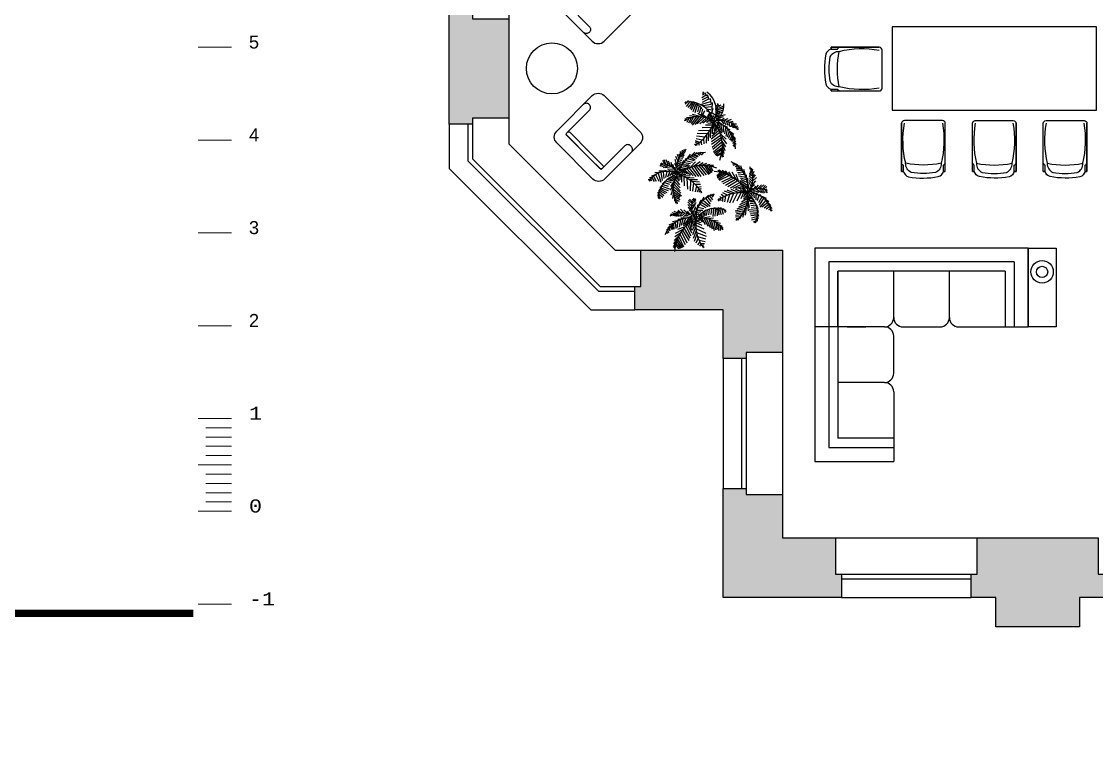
# Model space of a CAD drawing. Header units: millimetres. Extents: x 85048 to 158814, y 1395 to 38919.
# Drawn here: x 133641 to 145225, y 1519 to 9225 of the extents above; entities that cross this region are included whole.
import ezdxf

# ---------------------------------------------------------------- set-up
doc = ezdxf.new("R2010")
doc.units = ezdxf.units.MM
for name, color, linetype in [('furniture _san', 36, 'Continuous'), ('hatches', 8, 'Continuous'), ('wall', 5, 'Continuous')]:
    doc.layers.add(name, color=color, linetype=linetype)
doc.layers.add('txt', color=7, linetype='Continuous', lineweight=13)
doc.styles.get("Standard").update_dxf_attribs({"font": 'arial.ttf'})

# ---------------------------------------------------------------- blocks, each defined once
blk = doc.blocks.new('chair 075')
at = {"color": 0}
blk.add_line((215, -550), (215, -480), dxfattribs=at)
blk.add_lwpolyline([(235, -30), (235, -550), (215, -550), (215, -550, -0.268172), (160, -606, -0.092665), (-160, -605, -0.274698), (-215, -550), (-215, -550), (-235, -550), (-235, -30, -0.414214), (-205, 0), (205, 0, -0.414214), (235, -30, -7.595754)], format="xyb", dxfattribs=at)
for points in [[(215, -550), (235, -550), (235, -30)], [(-235, -550), (-215, -550), (-215, -480)]]:
    blk.add_lwpolyline(points, dxfattribs=at)
for centre, radius, start, end in [((839, -213), 1060, 170.0389, 193.5179), ((-839, -213), 1060, 346.4821, 9.9611), ((-213, -457), 22.9, 193.1664, 264.1651), ((0, 506), 986, 258.8, 281.2), ((-89, -466), 103, 177.3307, 245.8475), ((89, -466), 103, 294.1525, 2.6693), ((213, -457), 22.9, 275.8349, 346.8336), ((2, 249), 819, 260.681, 279.0877)]:
    blk.add_arc(centre, radius, start, end, dxfattribs=at)
blk = doc.blocks.new('furn1sofa corner')
at = {"linetype": 'ByBlock', "ltscale": 3000}
for p, q in [((0, 0), (0, -2300)), ((150, -150), (150, -2150)), ((250, -250), (250, -2050)), ((0, -600), (0, -2300)), ((150, -750), (150, -2150)), ((750, -850), (250, -850)), ((250, -850), (250, -2050)), ((850, -1350), (850, -950)), ((0, -1200), (0, -2300)), ((150, -1350), (150, -2150)), ((750, -1450), (250, -1450)), ((750, -1450), (250, -1450)), ((250, -1450), (250, -2050)), ((850, -1550), (850, -2150)), ((750, -2050), (250, -2050)), ((750, -2050), (250, -2050)), ((750, -2050), (250, -2050)), ((850, -2050), (250, -2050)), ((750, -2050), (250, -2050)), ((150, -2150), (850, -2150)), ((850, -2150), (850, -2300)), ((0, -2300), (850, -2300))]:
    blk.add_line(p, q, dxfattribs=at)
at = {"linetype": 'ByBlock'}
for p, q in [((0, 0), (0, -850)), ((2300, 0), (0, 0)), ((2300, 0), (2300, -850)), ((150, -150), (150, -850)), ((2150, -150), (150, -150)), ((2150, -150), (2150, -850)), ((250, -750), (250, -250)), ((250, -850), (250, -250)), ((2050, -250), (250, -250)), ((850, -750), (850, -250)), ((850, -750), (850, -250)), ((1450, -750), (1450, -250)), ((2050, -250), (2050, -850)), ((750, -850), (0, -850)), ((350, -850), (550, -850)), ((950, -850), (1350, -850)), ((1550, -850), (2300, -850)), ((2050, -850), (2050, -850))]:
    blk.add_line(p, q, dxfattribs=at)
blk.add_lwpolyline([(2300, 0), (2600, 0), (2600, -850), (2300, -850)], close=True, dxfattribs=at)
for radius in [121, 60.4]:
    blk.add_circle((2449, -257), radius, dxfattribs=at)
for centre, start, end in [((750, -750), 270, 0), ((950, -750), 180, 270), ((1350, -750), 270, 0), ((1550, -750), 180, 270)]:
    blk.add_arc(centre, 100, start, end, dxfattribs=at)
at = {"linetype": 'ByBlock', "ltscale": 3000}
for centre, start, end in [((750, -750), 270, 0), ((750, -950), 0, 90), ((750, -1350), 270, 0), ((750, -1550), 0, 90)]:
    blk.add_arc(centre, 100, start, end, dxfattribs=at)
blk = doc.blocks.new('armchair 053')
at = {"color": 0, "ltscale": 0.03}
blk.add_lwpolyline([(0, -275), (0, -275, 0.414214), (90, -365), (631, -365, 0.414214), (721, -275), (721, -275), (721, 275, 0.414214), (631, 365), (90, 365, 0.414214), (0, 275)], format="xyb", close=True, dxfattribs=at)
at = {"color": 0}
for points in [[(496, 365, -0.414214), (541, 320), (541, 311, -0.414214), (496, 266), (426, 266)], [(180, 51), (180, 248, 0.414214), (162, 266), (153, 266, 0.414214), (135, 248)], [(135, 248), (135, 96, 0.414214)], [(135, 96), (135, -257, 0.414214), (153, -275), (162, -275, 0.414214), (180, -257), (180, 51, 0.414214)], [(162, -275), (496, -275, -0.414214), (541, -320), (541, -320, -0.414214), (496, -365)]]:
    blk.add_lwpolyline(points, format="xyb", dxfattribs=at)
for points in [[(426, 266), (135, 266), (135, 96)], [(135, 96), (135, -270)]]:
    blk.add_lwpolyline(points, dxfattribs=at)

msp = doc.modelspace()

# ---------------------------------------------------------------- hatches: boundary and pattern name
at = {"layer": 'hatches', "true_color": 0x474847}
h = msp.add_hatch(color=59, dxfattribs=at)
h.paths.add_polyline_path([(152606, 16125), (150446, 16125), (150446, 14419), (149601, 14419), (149601, 14170), (149666, 14170), (149666, 13779), (150771, 13779), (150771, 13379), (151086, 13379), (151086, 15485), (152541, 15485), (152541, 15875), (152606, 15875), (152606, 16125)])
h.paths.add_polyline_path([(153671, 15485), (153671, 15875), (153606, 15875), (153606, 16125), (154636, 16125), (154636, 15875), (154571, 15875), (154571, 15485)])
h.paths.add_polyline_path([(155701, 15485), (155701, 15875), (155636, 15875), (155636, 16125), (157861, 16125), (157861, 14025), (157601, 14025), (157601, 14175), (157221, 14175), (157221, 15485)])
h.paths.add_polyline_path([(151086, 12479), (151086, 10964), (157601, 10964), (157601, 11219), (157861, 11219), (157861, 10324), (156981, 10324), (156981, 9974), (156601, 9974), (156601, 10579), (154871, 10579), (154871, 9759), (154671, 9759), (154671, 9839), (154241, 9839), (154241, 10579), (152351, 10579), (152351, 10579), (151971, 10579), (151971, 10579), (150771, 10579), (150771, 12479)])
h.paths.add_polyline_path([(151411, 7079), (151411, 7199), (151991, 7199), (151991, 7799), (152111, 7799), (152111, 7199), (154241, 7199), (154241, 8209), (154671, 8209), (154671, 8289), (154871, 8289), (154871, 7719), (156601, 7719), (156601, 8119), (156981, 8119), (156981, 7079), (156081, 7079), (156081, 3019), (155076, 3019), (155076, 3149), (154725, 3149), (154725, 3339), (154790, 3339), (154790, 3659), (155441, 3659), (155441, 5669), (153401, 5669), (153401, 5789), (153501, 5787), (153501, 5887), (153621, 5887), (153621, 5787), (155441, 5789), (155441, 7079), (153621, 7077), (153621, 6687), (153501, 6687), (153501, 7077), (151991, 7079)])
h.paths.add_polyline_path([(153675, 3019), (152630, 3019), (152630, 1519), (150855, 1519), (150855, 1769), (150920, 1769), (150920, 2159), (151991, 2159), (151991, 5669), (151411, 5669), (151411, 5789), (152501, 5789), (152501, 5669), (152371, 5669), (152371, 3659), (153960, 3659), (153960, 3339), (154025, 3339), (154025, 3149), (153675, 3149)])
h.paths.add_polyline_path([(147341, 7869), (147341, 3659), (146771, 3659), (146771, 3269), (146706, 3269), (146706, 3019), (147081, 3019), (147081, 1519), (148856, 1519), (148856, 1769), (148791, 1769), (148791, 2159), (147721, 2159), (147721, 6429), (150291, 6429), (150291, 5669), (150511, 5669), (150511, 5789), (150411, 5789), (150411, 7079), (150511, 7079), (150511, 7199), (150291, 7199), (150291, 6549), (147721, 6549), (147721, 7869)])
h.paths.add_polyline_path([(144141, 2700), (144141, 3019), (143875, 3019), (143875, 3269), (143940, 3269), (143940, 3659), (144060, 3659), (145241, 3659), (145241, 3269), (145306, 3269), (145306, 3019), (145041, 3019), (145041, 2700)])
h.paths.add_polyline_path([(142476, 3019), (141201, 3019), (141201, 4194), (141451, 4194), (141451, 4129), (141841, 4129), (141841, 3659), (142411, 3659), (142411, 3269), (142476, 3269)])
h.paths.add_polyline_path([(140316, 6759), (141841, 6759), (141841, 5659), (141451, 5659), (141451, 5594), (141201, 5594), (141201, 6119), (140251, 6119), (140251, 6369), (140316, 6369), (140316, 6759)])
h.paths.add_polyline_path([(138251, 8119), (138251, 9319), (138501, 9319), (138501, 9254), (138891, 9254), (138891, 8184), (138501, 8184), (138501, 8119)])
h.paths.add_polyline_path([(140316, 10679), (140316, 11069), (140251, 11069), (140251, 11319), (141201, 11317), (141201, 11844), (141451, 11844), (141451, 11779), (141841, 11779), (141841, 10679)])
h.paths.add_polyline_path([(141841, 13309), (141451, 13309), (141451, 13244), (141201, 13244), (141201, 14419), (142491, 14419), (142491, 14169), (142426, 14169), (142426, 13779), (141841, 13779)])
h.paths.add_polyline_path([(143890, 14419), (145291, 14419), (145291, 14169), (145226, 14169), (145226, 13779), (143955, 13779), (143955, 14169), (143890, 14169)])
h.paths.add_polyline_path([(146691, 14419), (148601, 14419), (148601, 14170), (148536, 14170), (148536, 13779), (147981, 13779), (147981, 10589), (147722, 10589), (147722, 9569), (147342, 9569), (147342, 10679), (146669, 10679), (146669, 10779), (147342, 10779), (147341, 13779), (146756, 13779), (146756, 14169), (146691, 14169), (146691, 14419)])
h.paths.add_polyline_path([(149036, 16125), (148516, 16125), (148516, 15745), (149036, 15745)])
h.paths.add_polyline_path([(145406, 16125), (144886, 16125), (144886, 15745), (145406, 15745)])
edge = h.paths.add_edge_path()
edge.add_line((144886, 16125), (150446, 16125))

# ---------------------------------------------------------------- linework, layer by layer
at = {"layer": 'furniture _san', "color": 252, "ltscale": 100, "true_color": 0x8c8c8c}
for p, q in [((140994, 8452, 3), (140989, 8468, 3)), ((141024, 8422, 3), (141008, 8456, 3)), ((140800, 8358, 3), (140788, 8348, 3)), ((140813, 8355, 3), (140791, 8335, 3)), ((140802, 8359, 3), (140799, 8364, 3)), ((140837, 8352, 3), (140804, 8309, 3)), ((140825, 8357, 3), (140813, 8364, 3)), ((140853, 8352, 3), (140820, 8369, 3)), ((140860, 8346, 3), (140822, 8299, 3)), ((140876, 8343, 3), (140842, 8285, 3)), ((140871, 8346, 3), (140849, 8368, 3)), ((140896, 8337, 3), (140874, 8359, 3)), ((140936, 8318, 3), (140907, 8342, 3)), ((141062, 8361, 3), (140968, 8332, 3)), ((141017, 8430, 3), (140973, 8404, 3)), ((140989, 8455, 3), (140976, 8451, 3)), ((141032, 8410, 3), (140976, 8382, 3)), ((141048, 8390, 3), (140976, 8353, 3)), ((140999, 8444, 3), (140980, 8432, 3)), ((141051, 8382, 3), (141033, 8434, 3)), ((141071, 8341, 3), (141065, 8397, 3)), ((141083, 8285, 3), (141085, 8354, 3)), ((141161, 8305, 3), (141139, 8343, 3)), ((140890, 8337, 3), (140856, 8268, 3)), ((140906, 8335, 3), (140876, 8253, 3)), ((140922, 8322, 3), (140896, 8240, 3)), ((140941, 8310, 3), (140924, 8252, 3)), ((141000, 8190, 3), (140929, 8233, 3)), ((140962, 8294, 3), (140944, 8238, 3)), ((140977, 8284, 3), (140946, 8320, 3)), ((140980, 8280, 3), (140963, 8222, 3)), ((141049, 8174, 3), (140966, 8230, 3)), ((140999, 8263, 3), (140979, 8217, 3)), ((141072, 8331, 3), (140985, 8318, 3)), ((141077, 8307, 3), (141005, 8300, 3)), ((141082, 8270, 3), (141017, 8281, 3)), ((141081, 8234, 3), (141021, 8262, 3)), ((141057, 8246, 3), (141035, 8208, 3)), ((141067, 8231, 3), (141051, 8197, 3)), ((141079, 8246, 3), (141094, 8290, 3)), ((141121, 8211, 3), (141082, 8238, 3)), ((141148, 8244, 3), (141121, 8307, 3)), ((141132, 8218, 3), (141121, 8286, 3)), ((141142, 8251, 3), (141121, 8191, 3)), ((141156, 8266, 3), (141132, 8323, 3)), ((141139, 8229, 3), (141194, 8250, 3)), ((141157, 8261, 3), (141153, 8188, 3)), ((141155, 8255, 3), (141205, 8274, 3)), ((141161, 8280, 3), (141205, 8296, 3)), ((141176, 8324, 3), (141163, 8315, 3)), ((141163, 8294, 3), (141200, 8312, 3)), ((140811, 8174, 3), (140789, 8174, 3)), ((140804, 8167, 3), (140797, 8152, 3)), ((140872, 8190, 3), (140808, 8187, 3)), ((140832, 8179, 3), (140810, 8137, 3)), ((140857, 8187, 3), (140827, 8128, 3)), ((140913, 8197, 3), (140838, 8208, 3)), ((140879, 8190, 3), (140846, 8132, 3)), ((140909, 8195, 3), (140858, 8123, 3)), ((140940, 8198, 3), (140866, 8109, 3)), ((140953, 8200, 3), (140872, 8224, 3)), ((140963, 8193, 3), (140895, 8115, 3)), ((140993, 8189, 3), (140921, 8123, 3)), ((141018, 8184, 3), (140951, 8123, 3)), ((141045, 8176, 3), (140984, 8130, 3)), ((141083, 8109, 3), (141012, 8109, 3)), ((141066, 8169, 3), (141023, 8137, 3)), ((141075, 8164, 3), (141028, 8210, 3)), ((141089, 8125, 3), (141037, 8130, 3)), ((141079, 8157, 3), (141053, 8147, 3)), ((141073, 8213, 3), (141062, 8187, 3)), ((141094, 8139, 3), (141067, 8139, 3)), ((141083, 8194, 3), (141073, 8175, 3)), ((141114, 8184, 3), (141089, 8213, 3)), ((141091, 8122, 3), (141101, 8065, 3)), ((141094, 8139, 3), (141111, 8095, 3)), ((141109, 8171, 3), (141099, 8181, 3)), ((141140, 8216, 3), (141125, 8163, 3)), ((141133, 8171, 3), (141174, 8176, 3)), ((141135, 8138, 3), (141147, 8099, 3)), ((141143, 8156, 3), (141171, 8134, 3)), ((141145, 8136, 3), (141189, 8124, 3)), ((141151, 8131, 3), (141168, 8055, 3)), ((141158, 8188, 3), (141204, 8202, 3)), ((141168, 8160, 3), (141214, 8183, 3)), ((141173, 8208, 3), (141226, 8223, 3)), ((141173, 8122, 3), (141188, 8040, 3)), ((141180, 8159, 3), (141210, 8121, 3)), ((141190, 8114, 3), (141249, 8086, 3)), ((141198, 8160, 3), (141257, 8179, 3)), ((141210, 8155, 3), (141230, 8110, 3)), ((141233, 8153, 3), (141252, 8107, 3)), ((141243, 8150, 3), (141292, 8172, 3)), ((141262, 8142, 3), (141270, 8095, 3)), ((141269, 8140, 3), (141311, 8152, 3)), ((141290, 8123, 3), (141283, 8089, 3)), ((141289, 8129, 3), (141314, 8137, 3)), ((141306, 8116, 3), (141295, 8090, 3)), ((141297, 8121, 3), (141344, 8122, 3)), ((141032, 8014, 3), (140920, 8018, 3)), ((141057, 8051, 3), (140937, 8046, 3)), ((141072, 8084, 3), (140975, 8081, 3)), ((141023, 7999, 3), (141018, 7914, 3)), ((141042, 8029, 3), (141041, 7938, 3)), ((141066, 8068, 3), (141062, 7973, 3)), ((141166, 8028, 3), (141072, 7956, 3)), ((141172, 7997, 3), (141075, 7928, 3)), ((141158, 8053, 3), (141081, 7986, 3)), ((141082, 8102, 3), (141084, 8015, 3)), ((141144, 8074, 3), (141092, 8014, 3)), ((141135, 8093, 3), (141102, 8046, 3)), ((141125, 8108, 3), (141112, 8078, 3)), ((141133, 8100, 3), (141156, 8081, 3)), ((141151, 8063, 3), (141192, 8021, 3)), ((141177, 8011, 3), (141233, 7958, 3)), ((141202, 8103, 3), (141200, 8031, 3)), ((141227, 8082, 3), (141215, 8015, 3)), ((141246, 8065, 3), (141229, 7990, 3)), ((141236, 8076, 3), (141274, 8060, 3)), ((141268, 8040, 3), (141246, 7977, 3)), ((141285, 8017, 3), (141254, 7963, 3)), ((141263, 8052, 3), (141316, 8012, 3)), ((141297, 7999, 3), (141271, 7946, 3)), ((141292, 8011, 3), (141336, 7965, 3)), ((141320, 8104, 3), (141301, 8081, 3)), ((141334, 8098, 3), (141316, 8080, 3)), ((141321, 8105, 3), (141359, 8098, 3)), ((141342, 8086, 3), (141332, 8076, 3)), ((141344, 8083, 3), (141367, 8081, 3)), ((141350, 8079, 3), (141349, 8063, 3)), ((141356, 8070, 3), (141365, 8072, 3)), ((140903, 7896, 3), (140897, 7906, 3)), ((140947, 7922, 3), (140905, 7940, 3)), ((140922, 7910, 3), (140905, 7923, 3)), ((140974, 7948, 3), (140910, 7962, 3)), ((140913, 7902, 3), (140916, 7889, 3)), ((141006, 7979, 3), (140915, 7991, 3)), ((140937, 7916, 3), (140944, 7892, 3)), ((140960, 7935, 3), (140968, 7897, 3)), ((140991, 7964, 3), (140993, 7905, 3)), ((141182, 7974, 3), (141076, 7901, 3)), ((141185, 7952, 3), (141084, 7867, 3)), ((141189, 7925, 3), (141092, 7845, 3)), ((141193, 7898, 3), (141097, 7817, 3)), ((141182, 7982, 3), (141238, 7908, 3)), ((141188, 7935, 3), (141227, 7875, 3)), ((141192, 7878, 3), (141209, 7801, 3)), ((141193, 7902, 3), (141219, 7836, 3)), ((141307, 7984, 3), (141285, 7938, 3)), ((141312, 7968, 3), (141295, 7930, 3)), ((141324, 7936, 3), (141304, 7912, 3)), ((141330, 7914, 3), (141307, 7886, 3)), ((141313, 7967, 3), (141332, 7945, 3)), ((141334, 7891, 3), (141317, 7876, 3)), ((141321, 7945, 3), (141335, 7924, 3)), ((141331, 7917, 3), (141337, 7904, 3)), ((140712, 7723, 3), (140691, 7772, 3)), ((140723, 7749, 3), (140711, 7791, 3)), ((140733, 7769, 3), (140726, 7795, 3)), ((140739, 7770, 3), (140774, 7763, 3)), ((140741, 7777, 3), (140741, 7824, 3)), ((140746, 7786, 3), (140772, 7775, 3)), ((140757, 7801, 3), (140765, 7839, 3)), ((140759, 7800, 3), (140781, 7781, 3)), ((140764, 7814, 3), (140782, 7796, 3)), ((140776, 7822, 3), (140787, 7812, 3)), ((140779, 7824, 3), (140781, 7847, 3)), ((140784, 7830, 3), (140800, 7829, 3)), ((140793, 7836, 3), (140791, 7845, 3)), ((140810, 7743, 3), (140851, 7796, 3)), ((140845, 7765, 3), (140899, 7735, 3)), ((140851, 7772, 3), (140898, 7816, 3)), ((140863, 7777, 3), (140916, 7751, 3)), ((140878, 7787, 3), (140925, 7765, 3)), ((140894, 7792, 3), (140933, 7775, 3)), ((140896, 7793, 3), (140917, 7812, 3)), ((140918, 7801, 3), (140939, 7815, 3)), ((140927, 7804, 3), (140950, 7784, 3)), ((140946, 7811, 3), (140959, 7817, 3)), ((140948, 7810, 3), (140976, 7787, 3)), ((140971, 7814, 3), (140987, 7797, 3)), ((141190, 7864, 3), (141105, 7804, 3)), ((141192, 7844, 3), (141115, 7789, 3)), ((141187, 7814, 3), (141123, 7782, 3)), ((141184, 7798, 3), (141134, 7774, 3)), ((141185, 7796, 3), (141191, 7762, 3)), ((141191, 7828, 3), (141200, 7768, 3)), ((140557, 7688, 3), (140520, 7667, 3)), ((140539, 7703, 3), (140547, 7690, 3)), ((140597, 7683, 3), (140539, 7660, 3)), ((140569, 7690, 3), (140551, 7728, 3)), ((140619, 7676, 3), (140555, 7648, 3)), ((140583, 7688, 3), (140567, 7733, 3)), ((140644, 7659, 3), (140577, 7648, 3)), ((140608, 7683, 3), (140588, 7733, 3)), ((140633, 7666, 3), (140613, 7721, 3)), ((140655, 7653, 3), (140640, 7706, 3)), ((140675, 7638, 3), (140661, 7684, 3)), ((140703, 7648, 3), (140680, 7694, 3)), ((140703, 7678, 3), (140684, 7737, 3)), ((140691, 7613, 3), (140686, 7654, 3)), ((140704, 7660, 3), (140742, 7690, 3)), ((140706, 7623, 3), (140729, 7651, 3)), ((140708, 7690, 3), (140752, 7710, 3)), ((140710, 7713, 3), (140756, 7732, 3)), ((140721, 7742, 3), (140767, 7750, 3)), ((140726, 7625, 3), (140739, 7669, 3)), ((140731, 7631, 3), (140808, 7648, 3)), ((140740, 7653, 3), (140822, 7668, 3)), ((140749, 7670, 3), (140777, 7729, 3)), ((140760, 7682, 3), (140832, 7680, 3)), ((140780, 7707, 3), (140848, 7696, 3)), ((140787, 7716, 3), (140803, 7754, 3)), ((140798, 7726, 3), (140873, 7709, 3)), ((140799, 7631, 3), (140841, 7672, 3)), ((140822, 7748, 3), (140886, 7726, 3)), ((140835, 7646, 3), (140906, 7553, 3)), ((140851, 7657, 3), (140904, 7713, 3)), ((140865, 7652, 3), (140935, 7555, 3)), ((140880, 7662, 3), (140955, 7718, 3)), ((140889, 7662, 3), (140962, 7556, 3)), ((140910, 7665, 3), (140995, 7564, 3)), ((140927, 7668, 3), (140988, 7707, 3)), ((140938, 7669, 3), (141017, 7573, 3)), ((140961, 7673, 3), (141027, 7699, 3)), ((140965, 7673, 3), (141046, 7578, 3)), ((140985, 7672, 3), (141061, 7689, 3)), ((140999, 7670, 3), (141058, 7585, 3)), ((141019, 7672, 3), (141073, 7595, 3)), ((141034, 7671, 3), (141095, 7680, 3)), ((141048, 7667, 3), (141081, 7603, 3)), ((141065, 7664, 3), (141089, 7614, 3)), ((141066, 7665, 3), (141101, 7671, 3)), ((141323, 7696, 3), (141302, 7687, 3)), ((141342, 7683, 3), (141307, 7673, 3)), ((141360, 7669, 3), (141330, 7660, 3)), ((141345, 7683, 3), (141335, 7694, 3)), ((141367, 7663, 3), (141353, 7684, 3)), ((141383, 7645, 3), (141371, 7672, 3)), ((141415, 7609, 3), (141391, 7668, 3)), ((141495, 7643, 3), (141500, 7651, 3)), ((141502, 7627, 3), (141510, 7649, 3)), ((140440, 7552, 3), (140406, 7535, 3)), ((140481, 7578, 3), (140428, 7560, 3)), ((140433, 7544, 3), (140459, 7501, 3)), ((140452, 7560, 3), (140480, 7504, 3)), ((140521, 7599, 3), (140465, 7593, 3)), ((140472, 7575, 3), (140510, 7504, 3)), ((140502, 7589, 3), (140531, 7495, 3)), ((140577, 7611, 3), (140508, 7612, 3)), ((140531, 7600, 3), (140545, 7513, 3)), ((140556, 7605, 3), (140562, 7532, 3)), ((140617, 7606, 3), (140573, 7621, 3)), ((140593, 7610, 3), (140582, 7545, 3)), ((140601, 7637, 3), (140675, 7633, 3)), ((140628, 7608, 3), (140601, 7549, 3)), ((140611, 7622, 3), (140672, 7601, 3)), ((140617, 7537, 3), (140654, 7515, 3)), ((140652, 7601, 3), (140624, 7562, 3)), ((140632, 7547, 3), (140666, 7531, 3)), ((140646, 7620, 3), (140699, 7605, 3)), ((140678, 7594, 3), (140649, 7569, 3)), ((140649, 7553, 3), (140675, 7543, 3)), ((140699, 7555, 3), (140652, 7509, 3)), ((140668, 7563, 3), (140687, 7553, 3)), ((140692, 7589, 3), (140681, 7579, 3)), ((140694, 7547, 3), (140726, 7503, 3)), ((140705, 7559, 3), (140716, 7533, 3)), ((140723, 7574, 3), (140767, 7591, 3)), ((140723, 7574, 3), (140724, 7547, 3)), ((140724, 7615, 3), (140764, 7627, 3)), ((140737, 7569, 3), (140733, 7517, 3)), ((140740, 7571, 3), (140798, 7581, 3)), ((140754, 7563, 3), (140753, 7492, 3)), ((140754, 7605, 3), (140785, 7592, 3)), ((140761, 7562, 3), (140847, 7564, 3)), ((140762, 7613, 3), (140781, 7636, 3)), ((140770, 7615, 3), (140816, 7582, 3)), ((140778, 7552, 3), (140781, 7455, 3)), ((140789, 7624, 3), (140848, 7573, 3)), ((140795, 7546, 3), (140890, 7542, 3)), ((140810, 7638, 3), (140877, 7561, 3)), ((140811, 7537, 3), (140816, 7417, 3)), ((141176, 7597, 3), (141134, 7561, 3)), ((141193, 7592, 3), (141137, 7548, 3)), ((141222, 7586, 3), (141141, 7537, 3)), ((141175, 7598, 3), (141146, 7618, 3)), ((141239, 7576, 3), (141151, 7522, 3)), ((141207, 7591, 3), (141156, 7624, 3)), ((141271, 7564, 3), (141158, 7510, 3)), ((141295, 7549, 3), (141183, 7494, 3)), ((141253, 7572, 3), (141190, 7618, 3)), ((141318, 7535, 3), (141199, 7477, 3)), ((141275, 7563, 3), (141226, 7614, 3)), ((141303, 7544, 3), (141264, 7605, 3)), ((141344, 7520, 3), (141299, 7602, 3)), ((141384, 7644, 3), (141342, 7645, 3)), ((141368, 7503, 3), (141343, 7577, 3)), ((141397, 7633, 3), (141345, 7632, 3)), ((141407, 7618, 3), (141347, 7616, 3)), ((141418, 7600, 3), (141356, 7594, 3)), ((141432, 7574, 3), (141365, 7580, 3)), ((141446, 7545, 3), (141370, 7560, 3)), ((141454, 7520, 3), (141388, 7537, 3)), ((141441, 7565, 3), (141426, 7630, 3)), ((141452, 7532, 3), (141452, 7573, 3)), ((141467, 7473, 3), (141466, 7539, 3)), ((141517, 7561, 3), (141482, 7569, 3)), ((141511, 7596, 3), (141483, 7588, 3)), ((141522, 7528, 3), (141483, 7554, 3)), ((141500, 7634, 3), (141486, 7639, 3)), ((141521, 7497, 3), (141486, 7533, 3)), ((141512, 7612, 3), (141488, 7602, 3)), ((141517, 7578, 3), (141489, 7579, 3)), ((141504, 7624, 3), (141491, 7619, 3)), ((141513, 7597, 3), (141522, 7635, 3)), ((141518, 7568, 3), (141537, 7611, 3)), ((141522, 7558, 3), (141539, 7578, 3)), ((141522, 7507, 3), (141562, 7543, 3)), ((141523, 7535, 3), (141551, 7568, 3)), ((140411, 7522, 3), (140395, 7517, 3)), ((140407, 7517, 3), (140412, 7503, 3)), ((140418, 7527, 3), (140431, 7507, 3)), ((140526, 7424, 3), (140504, 7401, 3)), ((140545, 7463, 3), (140521, 7434, 3)), ((140525, 7418, 3), (140595, 7383, 3)), ((140528, 7433, 3), (140609, 7404, 3)), ((140541, 7450, 3), (140622, 7423, 3)), ((140578, 7504, 3), (140543, 7473, 3)), ((140552, 7468, 3), (140610, 7451, 3)), ((140568, 7490, 3), (140625, 7472, 3)), ((140583, 7507, 3), (140641, 7490, 3)), ((140600, 7527, 3), (140645, 7507, 3)), ((140673, 7481, 3), (140629, 7409, 3)), ((140688, 7529, 3), (140633, 7446, 3)), ((140663, 7433, 3), (140639, 7352, 3)), ((140665, 7420, 3), (140753, 7346, 3)), ((140669, 7443, 3), (140747, 7375, 3)), ((140673, 7473, 3), (140740, 7401, 3)), ((140678, 7498, 3), (140739, 7431, 3)), ((140686, 7525, 3), (140732, 7464, 3)), ((140834, 7522, 3), (140925, 7521, 3)), ((140849, 7513, 3), (140845, 7400, 3)), ((140863, 7503, 3), (140948, 7498, 3)), ((140883, 7486, 3), (140871, 7396, 3)), ((140899, 7471, 3), (140957, 7473, 3)), ((140915, 7454, 3), (140900, 7390, 3)), ((140941, 7427, 3), (140923, 7385, 3)), ((140928, 7440, 3), (140965, 7448, 3)), ((140947, 7417, 3), (140970, 7424, 3)), ((141336, 7523, 3), (141226, 7456, 3)), ((141354, 7505, 3), (141251, 7444, 3)), ((141379, 7487, 3), (141276, 7430, 3)), ((141375, 7379, 3), (141287, 7414, 3)), ((141399, 7469, 3), (141306, 7426, 3)), ((141413, 7380, 3), (141334, 7417, 3)), ((141412, 7448, 3), (141337, 7425, 3)), ((141426, 7432, 3), (141370, 7421, 3)), ((141406, 7459, 3), (141384, 7513, 3)), ((141462, 7489, 3), (141396, 7517, 3)), ((141468, 7455, 3), (141399, 7502, 3)), ((141436, 7417, 3), (141403, 7417, 3)), ((141468, 7431, 3), (141404, 7477, 3)), ((141432, 7427, 3), (141424, 7456, 3)), ((141468, 7414, 3), (141437, 7441, 3)), ((141470, 7424, 3), (141476, 7468, 3)), ((141487, 7413, 3), (141478, 7448, 3)), ((141513, 7475, 3), (141481, 7512, 3)), ((141504, 7446, 3), (141482, 7489, 3)), ((141497, 7398, 3), (141518, 7434, 3)), ((141501, 7435, 3), (141540, 7467, 3)), ((141513, 7462, 3), (141554, 7508, 3)), ((141522, 7415, 3), (141554, 7450, 3)), ((141546, 7420, 3), (141582, 7462, 3)), ((141559, 7421, 3), (141616, 7384, 3)), ((141571, 7423, 3), (141613, 7465, 3)), ((141589, 7426, 3), (141635, 7375, 3)), ((141601, 7428, 3), (141640, 7466, 3)), ((141612, 7424, 3), (141655, 7379, 3)), ((141626, 7423, 3), (141659, 7457, 3)), ((141640, 7419, 3), (141672, 7446, 3)), ((141673, 7419, 3), (141659, 7410, 3)), ((140511, 7381, 3), (140494, 7348, 3)), ((140516, 7398, 3), (140495, 7376, 3)), ((140505, 7353, 3), (140499, 7340, 3)), ((140503, 7330, 3), (140499, 7327, 3)), ((140505, 7328, 3), (140515, 7315, 3)), ((140507, 7340, 3), (140528, 7318, 3)), ((140511, 7364, 3), (140553, 7332, 3)), ((140517, 7388, 3), (140563, 7349, 3)), ((140520, 7403, 3), (140578, 7370, 3)), ((140665, 7393, 3), (140654, 7318, 3)), ((140668, 7390, 3), (140740, 7338, 3)), ((140672, 7360, 3), (140730, 7326, 3)), ((140673, 7352, 3), (140676, 7288, 3)), ((140676, 7337, 3), (140734, 7307, 3)), ((140684, 7312, 3), (140726, 7290, 3)), ((140863, 7266, 3), (140829, 7299, 3)), ((140867, 7280, 3), (140840, 7312, 3)), ((140867, 7313, 3), (140876, 7299, 3)), ((140874, 7290, 3), (140908, 7315, 3)), ((140936, 7240, 3), (140963, 7304, 3)), ((140953, 7402, 3), (140940, 7385, 3)), ((140967, 7383, 3), (140956, 7377, 3)), ((140960, 7393, 3), (140973, 7396, 3)), ((140970, 7286, 3), (140998, 7335, 3)), ((140987, 7300, 3), (141061, 7236, 3)), ((141005, 7315, 3), (141043, 7355, 3)), ((141011, 7321, 3), (141061, 7258, 3)), ((141034, 7333, 3), (141073, 7285, 3)), ((141046, 7341, 3), (141075, 7365, 3)), ((141056, 7345, 3), (141085, 7303, 3)), ((141078, 7351, 3), (141090, 7332, 3)), ((141085, 7356, 3), (141096, 7368, 3)), ((141091, 7357, 3), (141101, 7347, 3)), ((141161, 7307, 3), (141151, 7315, 3)), ((141152, 7301, 3), (141159, 7290, 3)), ((141184, 7323, 3), (141165, 7339, 3)), ((141172, 7312, 3), (141177, 7291, 3)), ((141211, 7337, 3), (141180, 7359, 3)), ((141193, 7330, 3), (141193, 7284, 3)), ((141249, 7353, 3), (141197, 7379, 3)), ((141295, 7368, 3), (141215, 7397, 3)), ((141228, 7344, 3), (141215, 7280, 3)), ((141270, 7360, 3), (141244, 7273, 3)), ((141330, 7373, 3), (141246, 7409, 3)), ((141312, 7370, 3), (141270, 7266, 3)), ((141357, 7378, 3), (141303, 7270, 3)), ((141392, 7378, 3), (141350, 7290, 3)), ((141435, 7380, 3), (141386, 7412, 3)), ((141420, 7378, 3), (141391, 7313, 3)), ((141465, 7316, 3), (141399, 7279, 3)), ((141451, 7375, 3), (141418, 7410, 3)), ((141437, 7377, 3), (141420, 7327, 3)), ((141467, 7339, 3), (141421, 7312, 3)), ((141451, 7375, 3), (141440, 7351, 3)), ((141462, 7355, 3), (141442, 7335, 3)), ((141465, 7320, 3), (141482, 7222, 3)), ((141466, 7349, 3), (141490, 7287, 3)), ((141497, 7343, 3), (141476, 7342, 3)), ((141511, 7326, 3), (141483, 7327, 3)), ((141540, 7386, 3), (141486, 7394, 3)), ((141486, 7377, 3), (141492, 7363, 3)), ((141524, 7314, 3), (141487, 7313, 3)), ((141534, 7299, 3), (141491, 7294, 3)), ((141501, 7375, 3), (141518, 7341, 3)), ((141573, 7373, 3), (141510, 7379, 3)), ((141589, 7383, 3), (141520, 7409, 3)), ((141528, 7372, 3), (141537, 7324, 3)), ((141552, 7368, 3), (141554, 7303, 3)), ((141562, 7362, 3), (141608, 7357, 3)), ((141585, 7355, 3), (141569, 7291, 3)), ((141617, 7335, 3), (141582, 7272, 3)), ((141638, 7321, 3), (141590, 7247, 3)), ((141660, 7299, 3), (141596, 7225, 3)), ((141600, 7350, 3), (141664, 7323, 3)), ((141646, 7316, 3), (141695, 7287, 3)), ((141650, 7412, 3), (141675, 7377, 3)), ((140689, 7291, 3), (140688, 7269, 3)), ((140695, 7284, 3), (140710, 7277, 3)), ((140750, 7163, 3), (140717, 7191, 3)), ((140779, 7162, 3), (140742, 7202, 3)), ((140823, 7153, 3), (140777, 7194, 3)), ((140858, 7241, 3), (140820, 7280, 3)), ((140862, 7211, 3), (140821, 7253, 3)), ((140866, 7186, 3), (140824, 7222, 3)), ((140871, 7162, 3), (140835, 7194, 3)), ((140860, 7229, 3), (140911, 7275, 3)), ((140862, 7252, 3), (140907, 7295, 3)), ((140864, 7199, 3), (140902, 7256, 3)), ((140902, 7229, 3), (140876, 7160, 3)), ((140912, 7213, 3), (140907, 7149, 3)), ((140918, 7192, 3), (140983, 7193, 3)), ((140924, 7202, 3), (140928, 7248, 3)), ((140930, 7225, 3), (140994, 7209, 3)), ((140950, 7257, 3), (141014, 7222, 3)), ((140965, 7278, 3), (141039, 7230, 3)), ((141004, 7185, 3), (141004, 7135, 3)), ((141028, 7193, 3), (141020, 7133, 3)), ((141033, 7196, 3), (141076, 7215, 3)), ((141050, 7199, 3), (141044, 7140, 3)), ((141076, 7205, 3), (141068, 7145, 3)), ((141084, 7210, 3), (141120, 7219, 3)), ((141098, 7208, 3), (141089, 7122, 3)), ((141118, 7213, 3), (141112, 7126, 3)), ((141128, 7211, 3), (141157, 7222, 3)), ((141133, 7209, 3), (141137, 7131, 3)), ((141149, 7208, 3), (141156, 7141, 3)), ((141155, 7209, 3), (141184, 7220, 3)), ((141164, 7204, 3), (141181, 7146, 3)), ((141173, 7207, 3), (141210, 7209, 3)), ((141188, 7200, 3), (141201, 7148, 3)), ((141201, 7200, 3), (141215, 7202, 3)), ((141212, 7194, 3), (141223, 7166, 3)), ((141223, 7193, 3), (141227, 7196, 3)), ((141224, 7191, 3), (141231, 7176, 3)), ((141443, 7211, 3), (141332, 7180, 3)), ((141427, 7184, 3), (141340, 7166, 3)), ((141447, 7234, 3), (141349, 7204, 3)), ((141456, 7263, 3), (141366, 7224, 3)), ((141462, 7288, 3), (141379, 7251, 3)), ((141431, 7187, 3), (141410, 7113, 3)), ((141449, 7222, 3), (141438, 7138, 3)), ((141460, 7270, 3), (141470, 7186, 3)), ((141568, 7188, 3), (141483, 7197, 3)), ((141553, 7257, 3), (141493, 7265, 3)), ((141545, 7282, 3), (141496, 7282, 3)), ((141559, 7235, 3), (141500, 7242, 3)), ((141565, 7209, 3), (141505, 7217, 3)), ((141556, 7253, 3), (141575, 7210, 3)), ((141570, 7202, 3), (141580, 7165, 3)), ((141682, 7274, 3), (141618, 7225, 3)), ((141693, 7252, 3), (141645, 7212, 3)), ((141705, 7230, 3), (141664, 7201, 3)), ((141675, 7281, 3), (141716, 7243, 3)), ((141711, 7208, 3), (141692, 7195, 3)), ((141701, 7240, 3), (141725, 7211, 3)), ((141717, 7195, 3), (141707, 7184, 3)), ((141716, 7200, 3), (141728, 7189, 3)), ((140643, 7134, 3), (140635, 7140, 3)), ((140659, 7142, 3), (140637, 7150, 3)), ((140652, 7140, 3), (140646, 7126, 3)), ((140688, 7153, 3), (140651, 7162, 3)), ((140720, 7081, 3), (140655, 7066, 3)), ((140662, 7144, 3), (140667, 7131, 3)), ((140674, 7152, 3), (140683, 7128, 3)), ((140717, 7158, 3), (140675, 7177, 3)), ((140690, 7151, 3), (140697, 7123, 3)), ((140711, 7072, 3), (140705, 7005, 3)), ((140707, 7157, 3), (140706, 7129, 3)), ((140728, 7162, 3), (140708, 7179, 3)), ((140754, 7091, 3), (140713, 7092, 3)), ((140724, 7157, 3), (140717, 7122, 3)), ((140741, 7086, 3), (140726, 7010, 3)), ((140757, 7162, 3), (140731, 7123, 3)), ((140812, 7107, 3), (140747, 7106, 3)), ((140766, 7093, 3), (140749, 7028, 3)), ((140788, 7160, 3), (140753, 7126, 3)), ((140796, 7102, 3), (140769, 7035, 3)), ((140811, 7153, 3), (140774, 7121, 3)), ((140831, 7108, 3), (140784, 7039, 3)), ((140840, 7144, 3), (140796, 7122, 3)), ((140855, 7108, 3), (140808, 7044, 3)), ((140862, 7110, 3), (140817, 7116, 3)), ((140851, 7140, 3), (140819, 7180, 3)), ((140859, 7072, 3), (140830, 7064, 3)), ((140872, 7127, 3), (140837, 7118, 3)), ((140872, 7108, 3), (140845, 7076, 3)), ((140887, 7137, 3), (140852, 7158, 3)), ((140869, 7076, 3), (140869, 7043, 3)), ((140906, 7075, 3), (140873, 7026, 3)), ((140910, 7091, 3), (140876, 7058, 3)), ((140900, 7180, 3), (140892, 7126, 3)), ((140909, 7126, 3), (140922, 7132, 3)), ((140909, 7077, 3), (140959, 7060, 3)), ((140910, 7141, 3), (140944, 7157, 3)), ((140910, 7091, 3), (140935, 7080, 3)), ((140914, 7168, 3), (140962, 7177, 3)), ((140931, 7102, 3), (140951, 7082, 3)), ((140937, 7106, 3), (140999, 7130, 3)), ((140943, 7137, 3), (140944, 7116, 3)), ((140947, 7107, 3), (140974, 7061, 3)), ((140959, 7151, 3), (140958, 7123, 3)), ((140965, 7105, 3), (141063, 7122, 3)), ((140970, 7105, 3), (141006, 7039, 3)), ((140972, 7164, 3), (140973, 7127, 3)), ((140987, 7174, 3), (140992, 7131, 3)), ((140998, 7102, 3), (141035, 7019, 3)), ((141016, 7100, 3), (141099, 7110, 3)), ((141023, 7096, 3), (141062, 7006, 3)), ((141052, 7087, 3), (141082, 6989, 3)), ((141063, 7089, 3), (141148, 7078, 3)), ((141074, 7083, 3), (141106, 6971, 3)), ((141099, 7071, 3), (141172, 7050, 3)), ((141101, 7067, 3), (141119, 6980, 3)), ((141399, 7140, 3), (141333, 7136, 3)), ((141381, 7120, 3), (141334, 7117, 3)), ((141359, 7099, 3), (141343, 7099, 3)), ((141411, 7159, 3), (141344, 7152, 3)), ((141368, 7103, 3), (141359, 7082, 3)), ((141407, 7152, 3), (141379, 7095, 3)), ((141573, 7167, 3), (141487, 7174, 3)), ((141569, 7152, 3), (141491, 7149, 3)), ((141568, 7137, 3), (141501, 7130, 3)), ((141564, 7121, 3), (141506, 7105, 3)), ((141561, 7098, 3), (141508, 7085, 3)), ((141554, 7074, 3), (141526, 7062, 3)), ((141561, 7085, 3), (141562, 7070, 3)), ((141567, 7113, 3), (141569, 7075, 3)), ((141569, 7131, 3), (141580, 7102, 3)), ((141571, 7158, 3), (141582, 7128, 3)), ((140590, 6963, 3), (140599, 6941, 3)), ((140603, 6985, 3), (140592, 6975, 3)), ((140623, 7007, 3), (140602, 6993, 3)), ((140603, 6982, 3), (140612, 6947, 3)), ((140640, 7023, 3), (140614, 7011, 3)), ((140617, 7000, 3), (140626, 6970, 3)), ((140677, 7055, 3), (140618, 7031, 3)), ((140642, 7024, 3), (140641, 6982, 3)), ((140653, 7037, 3), (140654, 6985, 3)), ((140668, 7046, 3), (140670, 6987, 3)), ((140766, 6984, 3), (140684, 6939, 3)), ((140686, 7058, 3), (140692, 6996, 3)), ((140782, 7008, 3), (140709, 6983, 3)), ((140751, 6958, 3), (140809, 6839, 3)), ((140763, 6976, 3), (140830, 6866, 3)), ((140827, 7045, 3), (140772, 7024, 3)), ((140781, 6994, 3), (140842, 6891, 3)), ((140799, 7019, 3), (140855, 6916, 3)), ((140816, 7039, 3), (140859, 6946, 3)), ((140837, 7052, 3), (140861, 6977, 3)), ((140854, 7066, 3), (140865, 7010, 3)), ((140905, 7053, 3), (140869, 6974, 3)), ((140906, 7015, 3), (140872, 6927, 3)), ((140912, 6969, 3), (140877, 6886, 3)), ((140907, 7059, 3), (140973, 7031, 3)), ((140908, 7032, 3), (140995, 6990, 3)), ((140908, 6996, 3), (141015, 6943, 3)), ((140915, 6952, 3), (141019, 6910, 3)), ((141127, 7051, 3), (141134, 6984, 3)), ((141134, 7047, 3), (141191, 7018, 3)), ((141146, 7039, 3), (141150, 6973, 3)), ((141165, 7021, 3), (141168, 6974, 3)), ((141183, 7008, 3), (141203, 6999, 3)), ((141186, 6999, 3), (141186, 6983, 3)), ((141551, 7061, 3), (141537, 7054, 3)), ((141553, 7063, 3), (141556, 7058, 3)), ((140694, 6847, 3), (140662, 6796, 3)), ((140714, 6893, 3), (140667, 6830, 3)), ((140723, 6915, 3), (140672, 6865, 3)), ((140741, 6943, 3), (140681, 6904, 3)), ((140700, 6862, 3), (140748, 6781, 3)), ((140710, 6879, 3), (140763, 6790, 3)), ((140721, 6911, 3), (140775, 6798, 3)), ((140736, 6935, 3), (140792, 6823, 3)), ((140918, 6935, 3), (140888, 6855, 3)), ((140932, 6889, 3), (140907, 6837, 3)), ((140926, 6909, 3), (141013, 6884, 3)), ((140949, 6851, 3), (140926, 6819, 3)), ((140942, 6868, 3), (141006, 6855, 3)), ((140687, 6815, 3), (140668, 6786, 3)), ((140689, 6816, 3), (140725, 6774, 3)), ((140693, 6833, 3), (140738, 6777, 3)), ((140962, 6824, 3), (140946, 6805, 3)), ((140956, 6833, 3), (141001, 6832, 3)), ((140974, 6812, 3), (140994, 6817, 3)), ((140985, 6792, 3), (140996, 6799, 3))]:
    msp.add_line(p, q, dxfattribs=at)
at = {"layer": 'furniture _san', "elevation": 0}
msp.add_lwpolyline([(143023, 8269), (145223, 8269), (145223, 9169), (143023, 9169), (143023, 8269)], dxfattribs=at)
at = {"layer": 'furniture _san'}
msp.add_circle((139357, 8719, 3), 275, dxfattribs=at)
at = {"layer": 'furniture _san', "color": 252, "ltscale": 100, "true_color": 0x8c8c8c}
for centre, radius, start, end in [((140890, 8265, 3), 240, 330.655, 55.5144), ((140841, 8095, 3), 263, 11.367, 90.5161), ((141026, 8317, 3), 183, 293.2689, 7.0962), ((140935, 7894, 3), 304, 56.7431, 120.3972), ((140693, 8259, 3), 421, 299.1782, 344.3624), ((140769, 7882, 3), 424, 338.9717, 38.8066), ((141036, 7857, 3), 299, 359.1766, 77.3052), ((141172, 7924, 3), 236, 34.3871, 106.8659), ((140938, 7652, 3), 236, 124.3871, 196.8659), ((141006, 7516, 3), 299, 89.1766, 167.3052), ((140546, 7506, 3), 183, 23.2689, 97.0962), ((140981, 7249, 3), 424, 68.9717, 128.8066), ((141170, 7437, 3), 299, 348.6626, 66.7912), ((141287, 7534, 3), 236, 319.1019, 31.5807), ((140598, 7370, 3), 240, 60.655, 145.5144), ((140767, 7321, 3), 263, 101.367, 180.5161), ((140968, 7415, 3), 304, 146.7431, 210.3972), ((140603, 7173, 3), 421, 29.1782, 74.3624), ((141084, 7184, 3), 424, 27.1612, 86.9961), ((141586, 7241, 3), 183, 58.8716, 132.6989), ((141044, 7226, 3), 183, 148.8716, 222.6989), ((141148, 7123, 3), 240, 100.4534, 185.3127), ((141398, 6960, 3), 421, 81.6054, 126.7896), ((141163, 7330, 3), 304, 305.5706, 9.2247), ((141483, 7138, 3), 240, 10.4534, 95.3127), ((141309, 7163, 3), 263, 335.4517, 54.6008), ((141123, 6948, 3), 263, 65.4517, 144.6008), ((140848, 6810, 3), 299, 78.6626, 156.7912), ((140751, 6927, 3), 236, 49.1019, 121.5807), ((141102, 6724, 3), 424, 117.1612, 176.9961), ((141326, 7038, 3), 421, 171.6054, 216.7896), ((140956, 6803, 3), 304, 35.5706, 99.2247)]:
    msp.add_arc(centre, radius, start, end, dxfattribs=at)
at = {"layer": 'txt', "color": 8}
for p, q in [((135545, 8947, 3), (135905, 8947, 3)), ((135545, 7947, 3), (135905, 7947, 3)), ((135545, 6947, 3), (135905, 6947, 3)), ((135545, 5947, 3), (135905, 5947, 3)), ((135545, 4947, 3), (135905, 4947, 3)), ((135627, 4847, 3), (135905, 4847, 3)), ((135627, 4747, 3), (135905, 4747, 3)), ((135627, 4647, 3), (135905, 4647, 3)), ((135627, 4547, 3), (135905, 4547, 3)), ((135545, 4447, 3), (135905, 4447, 3)), ((135627, 4347, 3), (135905, 4347, 3)), ((135627, 4247, 3), (135905, 4247, 3)), ((135627, 4147, 3), (135905, 4147, 3)), ((135545, 3947, 3), (135905, 3947, 3)), ((135627, 4047, 3), (135905, 4047, 3)), ((135545, 2947, 3), (135905, 2947, 3))]:
    msp.add_line(p, q, dxfattribs=at)
at = {"layer": 'wall', "color": 18, "true_color": 0x000000, "elevation": 3}
for points in [[(140316, 10679), (140039, 10679), (138891, 9531), (138891, 7908), (140039, 6759), (140316, 6759)], [(138251, 8119), (138251, 7642), (139774, 6119), (140251, 6119)], [(138451, 8119), (138451, 7725), (139857, 6319), (140251, 6319)], [(138501, 8119), (138501, 7746), (139877, 6369), (140251, 6369)], [(141201, 5594), (141201, 4194)], [(141401, 5594), (141401, 4194)], [(141451, 5594), (141451, 4194)], [(141841, 5659), (141841, 4129)], [(142411, 3659), (143940, 3659)], [(142476, 3269), (143875, 3269)], [(142476, 3219), (143875, 3219)], [(142476, 3019), (143875, 3019)]]:
    msp.add_lwpolyline(points, dxfattribs=at)
at = {"layer": 'wall', "color": 5, "elevation": 3}
for points in [[(138251, 8119), (138251, 9319), (138501, 9319), (138501, 9254), (138891, 9254), (138891, 8184), (138501, 8184), (138501, 8119), (138251, 8119)], [(140316, 6759), (141841, 6759), (141841, 5659), (141451, 5659), (141451, 5594), (141201, 5594), (141201, 6119), (140251, 6119), (140251, 6369), (140316, 6369), (140316, 6759)], [(142476, 3019), (141201, 3019), (141201, 4194), (141451, 4194), (141451, 4129), (141841, 4129), (141841, 3659), (142411, 3659), (142411, 3269), (142476, 3269), (142476, 3019)], [(144141, 2700), (144141, 3019), (143875, 3019), (143875, 3269), (143940, 3269), (143940, 3659), (144060, 3659), (145241, 3659), (145241, 3269), (145306, 3269), (145306, 3019), (145041, 3019), (145041, 2700), (144141, 2700)]]:
    msp.add_lwpolyline(points, close=True, dxfattribs=at)
at = {"layer": 'wall', "color": 250, "linetype": 'Continuous', "lineweight": 15, "ltscale": 0.13, "const_width": 80, "elevation": 2}
msp.add_lwpolyline([(109650, 2847), (135491, 2847)], dxfattribs=at)

# ---------------------------------------------------------------- block references
at = {"layer": 'furniture _san', "rotation": 315.0000000000002}
msp.add_blockref('armchair 053', (139603, 9717, 3), dxfattribs=at)
at = {"layer": 'furniture _san', "xscale": -1}
for name, p, rotation in [('chair 075', (142914, 8712, 0), 270), ('armchair 053', (139603, 7722, 3), 224.9999999999998)]:
    msp.add_blockref(name, p, dxfattribs=dict(at, rotation=rotation))
msp.add_blockref('chair 075', (143360, 8158, 3), dxfattribs=at)
at = {"layer": 'furniture _san'}
for name, p in [('chair 075', (144123, 8158, 3)), ('chair 075', (144886, 8158, 3)), ('furn1sofa corner', (142189, 6784, 4))]:
    msp.add_blockref(name, p, dxfattribs=at)

# ---------------------------------------------------------------- texts
at = {"layer": 'txt', "color": 8, "attachment_point": 4}
for s, insert, char_height in [('5', (136092, 9003, 3), 140), ('4', (136092, 8003, 3), 140), ('3', (136092, 7003, 3), 140), ('2', (136092, 6003, 3), 140), ('{\\fCourier New|b0|i0|c204|p49;1}', (136092, 5003, 3), 140.4), ('{\\fCourier New|b0|i0|c0|p49;0}', (136092, 4003, 3), 140.4), ('{\\fCourier New|b0|i0|c0|p49;-\\fCourier New|b0|i0|c204|p49;1}', (136092, 3003, 3), 140.4)]:
    msp.add_mtext(s, dxfattribs=dict(at, insert=insert, char_height=char_height))

doc.saveas('drawing.dxf')
